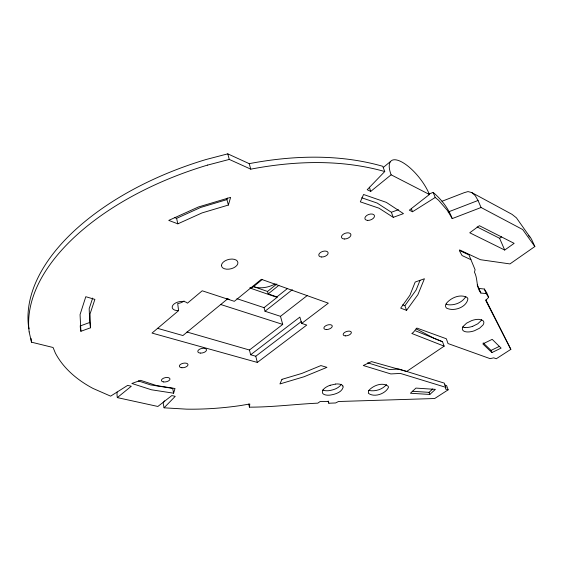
<?xml version="1.0" encoding="UTF-8"?>
<svg xmlns="http://www.w3.org/2000/svg" width="563" height="563" viewBox="0 0 563 563"><rect width="100%" height="100%" fill="white"/><g stroke="black" fill="none" stroke-linecap="round" stroke-linejoin="round"><path stroke-width="0.84" d="M444.664 385.015L446.621 385.627L448.148 389.821L434.685 398.52L338.49 401.51L335.611 402.96L328.82 403.235L328.292 401.525L320.108 401.553L317.821 403.143C294.942 404.22 272.337 407.183 249.451 407.162L249.796 403.981L240.661 405.543A210.189 114.402 -14.8 0 1 186.557 409.153L164.058 407.816L163.15 403.059L164.537 400.849M367.681 362.811L389.357 369.525L398.914 369.032L444.277 383.121L445.812 387.337L445.537 389.019L448.148 389.821M322.634 390.567L322.578 393.206A10.859 4.926 -16.5 0 0 329.855 395.142C334.823 394.353 341.41 392.685 343.156 387.337L342.881 386.084M228.374 205.052L230.605 197.367L198.387 206.987L168.752 220.4L177.838 223.835L202.068 212.905L228.374 205.052L226.945 199.598L227.389 198.056M173.622 393.199L174.994 388.498L156.648 385.606L140.609 380.349L131.855 383.48L151.419 389.779L173.622 393.199L172.665 388.379L150.504 384.888L138.308 380.912M92.677 298.052L89.179 308.644L89.7 322.486L90.523 327.786L80.903 331.29L80.227 326.744M420.026 280.381L416.134 290.001L404.888 305.681L406.556 310.361L417.873 294.723L424.418 278.748L415.184 282.049L409.941 295.188L400.687 308.137L406.556 310.361M465.854 296.427C462.244 302.964 453.299 306.138 446.178 304.393M341.396 384.297C338.546 388.428 333.31 390.06 328.553 390.701A10.831 4.954 -16.5 0 1 322.796 389.997M386.478 384.571C382.523 389.462 375.472 391.581 369.37 390.553M477.185 284.871L478.986 288.46L484.314 289.023L486.777 292.795L488.649 297.341L485.728 300.445L510.845 349.356L496.277 358.758L493.73 357.836L490.084 358.645L448.014 343.55L446.346 338.771L416.852 328.053L413.249 332.459L411.806 333.472L444.165 346.154L406.648 371.489L371.517 361.594L363.276 365.514L390.828 373.938L400.406 373.424L445.812 387.337M463.152 326.427L466.565 323.162L471.766 320.572A11.309 5.229 -20.7 0 1 479.789 319.418L483.11 320.748A11.309 5.229 -20.7 0 1 482.984 324.999L479.549 328.222L474.419 330.755A11.309 5.229 -20.7 0 1 466.579 331.903A11.394 5.271 -20.7 0 1 462.434 329.468A11.309 5.229 -20.7 0 1 463.208 326.406M29.065 328.898L28.53 326.519A228.458 125.711 -14.7 0 1 86.857 219.957A228.564 125.767 -14.8 0 1 206.199 159.47L227.776 153.847L249.205 163.657C293.147 155.289 339.468 153.882 382.777 166.296L384.747 171.532L367.21 189.703L370.721 191.413L391.123 174.811A30.733 11.478 51.7 0 1 390.652 161.377A30.845 11.52 51.7 0 1 401.729 161.954A30.916 11.549 51.7 0 1 429.414 194.488L409.315 210.182L412.531 211.744L435.213 197.472L438.598 200.273L447.479 210.541L452.223 218.592L481.069 207.501L522.682 229.542L534.85 246.531L509.965 263.92L480.464 259.705L459.577 249.909L459.535 250.978L462.089 255.567L470.914 259.663M164.058 407.816L175.22 396.352L171.814 395.571L157.865 406.465L117.322 397.605A25.201 16.784 51 0 1 117.083 392.031M412.229 391.271L429.069 392.341L432.764 388.949M429.815 394.452L435.368 389.378L415.93 388.09L410.434 393.248L429.815 394.452L429.069 392.341M184.031 300.966A7.966 4.405 -11.8 0 1 178.745 303.358L177.683 303.52L178.598 310.635L152.024 333.078L257.34 362.431L306.758 325.069L301.684 323.408L299.868 317.103L250.641 354.774L249.451 350.017L186.93 332.008M383.304 167.429L390.659 161.384M228.008 298.545L182.912 335.541L157.337 328.271M262.351 279.431L251.619 288.165L249.958 287.594M117.322 397.605L131.292 386.239L127.632 385.395L110.629 396.148L93.008 388.435A210.393 114.556 -14.8 0 1 55.378 353.1L53.077 347.498L31.479 342.177L29.156 331.924M253.463 286.581L267.531 291.465L276.869 283.97M267.531 291.465L268.192 293.886L278.889 285.328M268.192 293.886L276.912 296.891L287.587 288.432M236.924 298.686L264.054 307.665L277.045 297.37L276.912 296.891M264.054 307.665L265.011 311.248L292.331 289.692M265.011 311.248L280.487 316.329L307.25 295.54M249.451 350.017L282.725 324.415L280.487 316.329M250.641 354.774L255.764 356.231L301.472 321.431M301.684 323.408L328.32 303.168L261.359 279.304L234.328 301.325L202.208 290.789L187.451 303.175A8.1 4.427 -11.9 0 0 173.939 304.09A8.1 4.427 -11.9 0 0 178.598 310.649M477.114 226.945L499.599 238.297L501.598 236.854M504.708 250.049L514.153 243.35L479.38 225.693L469.753 232.786L504.708 250.049L499.599 238.297M483.195 342.888L491.049 350.411L499.458 346.329M491.907 352.565L501.098 348.11L492.196 339.341L482.85 343.909L491.907 352.565L491.049 350.411M174.34 217.473L176.599 218.338L200.745 207.423L226.945 199.598M472.674 326.329L477.79 323.788L481.203 320.565A11.274 5.257 -20.7 0 0 481.794 319.481M442.039 201.251L464.165 192.687L468.001 191.582L471.766 192.56L512.006 214.334L516.412 217.825L529.924 236.981M448.127 212.012L478.036 200.477L481.069 207.501M429.097 193.975L433.179 192.419C441.462 199.429 448.437 208.345 452.223 218.592M80.108 325.984L89.7 322.486M361.742 197.775L377.14 203.053L391.369 212.272L398.407 209.696M393.248 217.346L403.453 213.623L386.302 202.363L363.578 194.495L360.327 201.857L379.005 208.19L393.248 217.346L391.369 212.272M330.178 385.275L335.639 384.065M207.627 165.086L229.282 159.42L250.767 169.16C294.829 160.744 341.269 159.23 384.747 171.532M460.154 250.788L468.965 254.912L475.095 269.761L474.475 272.175C478.036 278.966 475.834 286.884 480.858 293.041L486.193 293.597L488.649 297.341M220.45 304.421L282.725 324.415M226.396 298.58L229.627 299.643M250.085 288.08L277.045 297.37M402.686 304.836L404.888 305.681M415.642 330.875L442.518 341.734L444.165 346.154M442.518 341.734L433.996 338.25L416.12 328.806M391.123 174.811L429.414 194.488M471.766 192.56L475.193 195.586L478.036 200.477M485.876 299.805L510.845 349.356M534.85 246.531L531.817 239.873A15.961 12.738 -59.9 0 0 528.706 235.827M484.314 289.023L486.193 293.597M478.986 288.46L480.858 293.041M433.179 192.419L435.213 197.472M411.349 208.662L412.531 211.744M328.18 401.032L328.82 403.235M249.205 163.657L250.767 169.16M227.776 153.847L229.282 159.42M255.764 356.231L257.34 362.431M248.712 404.121L249.451 407.162M176.599 218.338L177.838 223.835M31.028 338.349L31.479 342.177M80.903 331.29L80.059 314.59L85.794 296.715L94.887 299.382L90.017 314.006L90.523 327.786M29.163 331.924A229.211 125.148 -14.8 0 1 87.786 225.622A229.317 125.211 -14.8 0 1 207.627 165.072M322.634 390.525A10.859 4.926 -16.5 0 1 330.178 385.233M335.717 384.008A10.859 4.926 -16.5 0 1 342.958 386.035M370.721 191.413A30.325 11.985 51.6 0 1 369.49 187.219M464.82 327.483A11.366 5.299 -20.7 0 1 462.849 327.033M472.709 326.301A11.274 5.257 -20.7 0 1 464.848 327.462M254.406 286.877A17.305 9.641 -15.2 0 0 260.015 287.799A17.242 9.599 -15.2 0 0 275.159 283.886M368.61 390.694L368.35 393.27C374.296 397.752 385.198 393.973 388.428 387.541L388.245 386.324C382.566 381.707 372.91 385.571 368.61 390.694M446.29 303.464L445.565 305.202L445.622 306.765L446.431 308.052C453.694 311.902 466.6 307.391 467.93 298.847L467.184 297.531C460.33 293.633 450.9 297.7 446.29 303.464M281.972 379.342L279.945 383.938L304.062 376.746L326.934 367.35L320.91 365.584L301.965 373.382L281.972 379.342M163.397 381.918A4.363 2.139 -11.7 0 0 169.991 379.152A4.363 2.139 -11.7 0 0 163.706 378.118A4.363 2.139 -11.7 0 0 163.397 381.918M181.884 367.738A4.413 2.203 -12.2 0 0 187.986 364.493A4.413 2.203 -12.2 0 0 181.131 364.001A4.413 2.203 -12.2 0 0 181.884 367.738M200.294 353.085A4.469 2.273 -12.8 0 0 206.522 349.757A4.469 2.273 -12.8 0 0 199.64 349.201A4.469 2.273 -12.8 0 0 200.294 353.085M345.647 335.872A4.265 2.111 -17.4 0 0 351.347 332.283A4.265 2.111 -17.4 0 0 344.774 332.325A4.265 2.111 -17.4 0 0 345.647 335.872M326.498 329.559A4.349 2.189 -16.9 0 0 332.247 325.878A4.349 2.189 -16.9 0 0 325.491 325.9A4.349 2.189 -16.9 0 0 326.498 329.559M221.484 265.3A8.375 4.807 -13.9 0 0 229.035 269.135A8.269 4.75 -13.9 0 0 237.896 262.555A8.375 4.807 -13.9 0 0 229.62 259.247A8.375 4.807 -13.9 0 0 221.484 265.3M321.698 257.01A4.856 2.731 -17.6 0 0 328.102 252.653A4.856 2.731 -17.6 0 0 320.544 252.421A4.856 2.731 -17.6 0 0 321.698 257.01M367.709 220.4A5.025 2.899 -19.9 0 0 374.479 215.77A5.025 2.899 -19.9 0 0 366.844 215.404A5.025 2.899 -19.9 0 0 367.709 220.4M344.338 239.001A4.933 2.815 -18.7 0 0 350.918 234.504A4.933 2.815 -18.7 0 0 343.324 234.208A4.933 2.815 -18.7 0 0 344.338 239.001"/></g></svg>
